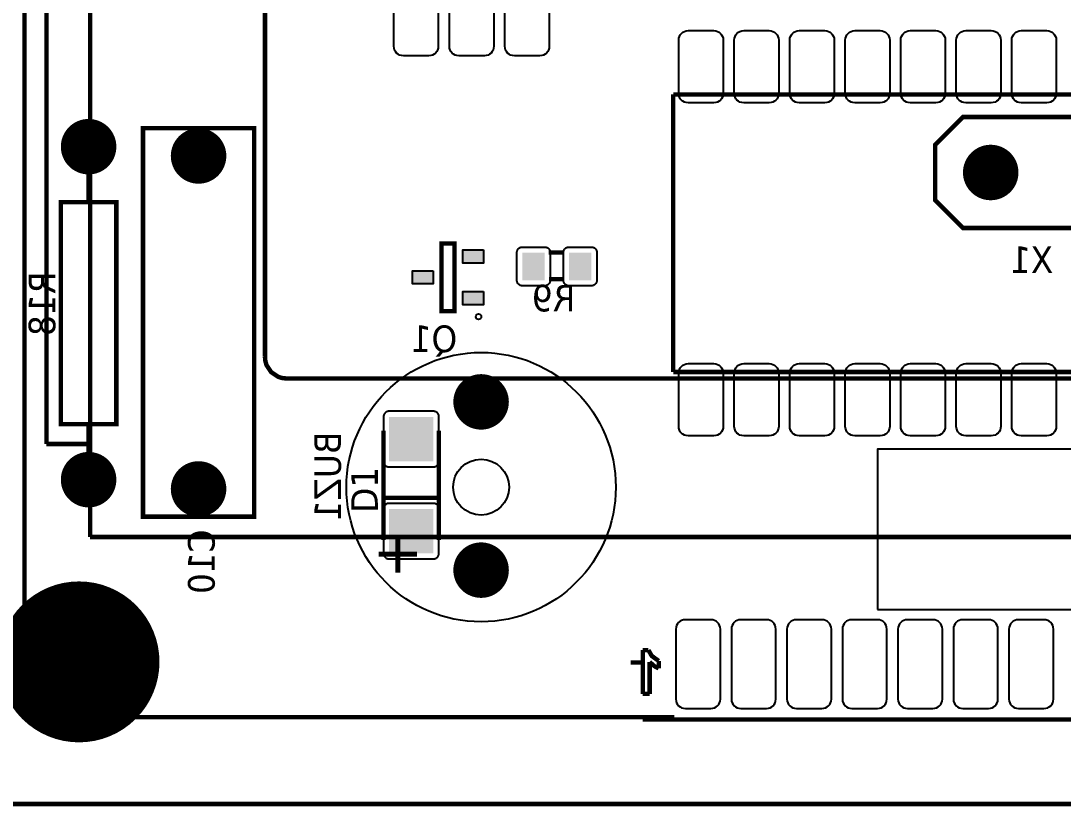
# Model space of a CAD drawing. Header units: millimetres. Extents: x 123.5 to 144.3, y 105.4 to 121.6.
# Drawn here: x 129.321 to 132.627, y 109.284 to 111.775 of the extents above; entities that cross this region are included whole.
import ezdxf

# ---------------------------------------------------------------- set-up
doc = ezdxf.new("R2010")
doc.units = ezdxf.units.MM
doc.layers.add('DESC', color=250, linetype='Continuous')
doc.styles.get("Standard").update_dxf_attribs({"font": 'tahoma.ttf'})

# ---------------------------------------------------------------- blocks, each defined once
blk = doc.blocks.new('RPAD')
blk.add_trace([(-0.5, -0.5), (-0.5, 0.5), (0.5, -0.5), (0.5, 0.5)])
blk = doc.blocks.new('EPAD')
at = {"const_width": 0.5}
blk.add_lwpolyline([(-0.25, 0, 1), (0.25, 0, 1)], format="xyb", close=True, dxfattribs=at)
blk = doc.blocks.new('HornoCardV2')
for points, const_width in [([(152.3848, 109.7537), (146.6182, 109.7537), (146.6182, 112.7712), (152.3848, 112.7712), (152.3848, 109.7537)], 0.008), ([(152.3848, 109.7537), (146.6182, 109.7537), (146.6182, 112.7712), (152.3848, 112.7712), (152.3848, 109.7537)], 0.008), ([(152.3848, 109.7537), (146.6182, 109.7537), (146.6182, 112.7712), (152.3848, 112.7712), (152.3848, 109.7537)], 0.008), ([(147.9324, 109.91), (147.9324, 112.6659)], 0.008), ([(147.9324, 109.91), (147.9324, 112.6659)], 0.008), ([(147.9324, 109.91), (147.9324, 112.6659)], 0.008), ([(148.0505, 112.3411), (148.0505, 110.2348)], 0.008), ([(148.0505, 112.3411), (148.0505, 110.2348)], 0.008), ([(148.0505, 112.3411), (148.0505, 110.2348)], 0.008), ([(147.9718, 110.4022), (147.9718, 112.1738)], 0.008), ([(147.9718, 110.4022), (147.9718, 112.1738)], 0.008), ([(147.9718, 110.4022), (147.9718, 112.1738)], 0.008), ([(148.3655, 110.5596), (148.3655, 112.0163)], 0.008), ([(148.3655, 110.5596), (148.3655, 112.0163)], 0.008), ([(148.3655, 110.5596), (148.3655, 112.0163)], 0.008), ([(151.1608, 112.0163), (151.1608, 110.5596), (151.16, 110.5516), (151.1577, 110.5441), (151.1494, 110.5317), (151.1369, 110.5233), (151.1294, 110.5211), (151.1214, 110.5203), (148.4049, 110.5203)], 0.008), ([(151.1608, 112.0163), (151.1608, 110.5596), (151.16, 110.5516), (151.1577, 110.5441), (151.1494, 110.5317), (151.1369, 110.5233), (151.1294, 110.5211), (151.1214, 110.5203), (148.4049, 110.5203)], 0.008), ([(151.1608, 112.0163), (151.1608, 110.5596), (151.16, 110.5516), (151.1577, 110.5441), (151.1494, 110.5317), (151.1369, 110.5233), (151.1294, 110.5211), (151.1214, 110.5203), (148.4049, 110.5203)], 0.008), ([(149.101, 110.5321), (149.101, 111.0321)], 0.008), ([(151.101, 111.0321), (149.101, 111.0321)], 0.008), ([(149.101, 110.5321), (149.101, 111.0321)], 0.008), ([(151.101, 111.0321), (149.101, 111.0321)], 0.008), ([(149.101, 110.5321), (149.101, 111.0321)], 0.008), ([(151.101, 111.0321), (149.101, 111.0321)], 0.008), ([(149.623, 110.9915), (149.923, 110.9915), (149.973, 110.9415), (149.973, 110.8415), (149.923, 110.7915), (149.623, 110.7915), (149.573, 110.8415), (149.573, 110.9415), (149.623, 110.9915)], 0.008), ([(149.623, 110.9915), (149.923, 110.9915), (149.973, 110.9415), (149.973, 110.8415), (149.923, 110.7915), (149.623, 110.7915), (149.573, 110.8415), (149.573, 110.9415), (149.623, 110.9915)], 0.008), ([(149.623, 110.9915), (149.923, 110.9915), (149.973, 110.9415), (149.973, 110.8415), (149.923, 110.7915), (149.623, 110.7915), (149.573, 110.8415), (149.573, 110.9415), (149.623, 110.9915)], 0.008), ([(148.3459, 110.2713), (148.1459, 110.2713), (148.1459, 110.9713), (148.3459, 110.9713), (148.3459, 110.2713)], 0.008), ([(148.3459, 110.2713), (148.1459, 110.2713), (148.1459, 110.9713), (148.3459, 110.9713), (148.3459, 110.2713)], 0.008), ([(148.3459, 110.2713), (148.1459, 110.2713), (148.1459, 110.9713), (148.3459, 110.9713), (148.3459, 110.2713)], 0.008), ([(148.0478, 110.838), (148.0478, 110.888)], 0.008), ([(148.0478, 110.838), (148.0478, 110.888)], 0.008), ([(148.0478, 110.838), (148.0478, 110.888)], 0.008), ([(148.0978, 110.438), (147.9978, 110.438), (147.9978, 110.838), (148.0978, 110.838), (148.0978, 110.438)], 0.008), ([(148.0978, 110.438), (147.9978, 110.438), (147.9978, 110.838), (148.0978, 110.838), (148.0978, 110.438)], 0.008), ([(148.0978, 110.438), (147.9978, 110.438), (147.9978, 110.838), (148.0978, 110.838), (148.0978, 110.438)], 0.008), ([(148.707, 110.7636), (148.6834, 110.7636), (148.6834, 110.6415), (148.707, 110.6415), (148.707, 110.7636)], 0.00787), ([(148.707, 110.7636), (148.6834, 110.7636), (148.6834, 110.6415), (148.707, 110.6415), (148.707, 110.7636)], 0.00787), ([(148.707, 110.7636), (148.6834, 110.7636), (148.6834, 110.6415), (148.707, 110.6415), (148.707, 110.7636)], 0.00787), ([(148.9044, 110.7472), (148.8764, 110.7472)], 0.008), ([(148.9044, 110.7472), (148.8764, 110.7472)], 0.008), ([(148.9044, 110.7472), (148.8764, 110.7472)], 0.008), ([(148.9044, 110.6992), (148.8774, 110.6992)], 0.008), ([(148.9044, 110.6992), (148.8774, 110.6992)], 0.008), ([(148.9044, 110.6992), (148.8774, 110.6992)], 0.008), ([(148.3655, 110.5596), (148.3663, 110.5516), (148.3685, 110.5441), (148.3769, 110.5317), (148.3894, 110.5233), (148.3968, 110.5211), (148.4049, 110.5203)], 0.008), ([(148.3655, 110.5596), (148.3663, 110.5516), (148.3685, 110.5441), (148.3769, 110.5317), (148.3894, 110.5233), (148.3968, 110.5211), (148.4049, 110.5203)], 0.008), ([(148.3655, 110.5596), (148.3663, 110.5516), (148.3685, 110.5441), (148.3769, 110.5317), (148.3894, 110.5233), (148.3968, 110.5211), (148.4049, 110.5203)], 0.008), ([(151.101, 110.5321), (149.101, 110.5321)], 0.008), ([(151.101, 110.5321), (149.101, 110.5321)], 0.008), ([(151.101, 110.5321), (149.101, 110.5321)], 0.008), ([(148.0478, 110.388), (148.0478, 110.438)], 0.008), ([(148.0478, 110.388), (148.0478, 110.438)], 0.008), ([(148.0478, 110.388), (148.0478, 110.438)], 0.008), ([(148.5789, 110.4262), (148.5789, 110.2292)], 0.008), ([(148.5789, 110.4262), (148.5789, 110.2292)], 0.008), ([(148.5789, 110.4262), (148.5789, 110.2292)], 0.008), ([(148.6789, 110.2292), (148.6789, 110.4262)], 0.008), ([(148.6789, 110.2292), (148.6789, 110.4262)], 0.008), ([(148.6789, 110.2292), (148.6789, 110.4262)], 0.008), ([(148.0505, 110.4022), (147.9718, 110.4022)], 0.008), ([(148.0505, 110.4022), (147.9718, 110.4022)], 0.008), ([(148.0505, 110.4022), (147.9718, 110.4022)], 0.008), ([(148.5789, 110.3052), (148.6789, 110.3052)], 0.008), ([(148.5789, 110.3052), (148.6789, 110.3052)], 0.008), ([(148.5789, 110.3052), (148.6789, 110.3052)], 0.008), ([(151.4757, 110.2348), (148.0505, 110.2348)], 0.008), ([(151.4757, 110.2348), (148.0505, 110.2348)], 0.008), ([(151.4757, 110.2348), (148.0505, 110.2348)], 0.008), ([(149.0462, 110.0309), (149.0462, 109.9521)], 0.008), ([(149.0563, 110.0309), (149.0462, 110.0309)], 0.008), ([(149.0462, 110.0309), (149.0462, 109.9521)], 0.008), ([(149.0563, 110.0309), (149.0462, 110.0309)], 0.008), ([(149.0462, 110.0309), (149.0462, 109.9521)], 0.008), ([(149.0563, 110.0309), (149.0462, 110.0309)], 0.008), ([(149.0749, 110.0114), (149.0624, 110.0204), (149.0563, 110.0309)], 0.008), ([(149.0749, 110.0114), (149.0624, 110.0204), (149.0563, 110.0309)], 0.008), ([(149.0749, 110.0114), (149.0624, 110.0204), (149.0563, 110.0309)], 0.008), ([(149.0442, 110.0085), (149.0245, 110.0085)], 0.008), ([(149.0442, 110.0085), (149.0245, 110.0085)], 0.008), ([(149.0442, 110.0085), (149.0245, 110.0085)], 0.008), ([(149.0585, 110.0094), (149.067, 110.0021), (149.0749, 109.9981)], 0.008), ([(149.0585, 109.9521), (149.0585, 110.0094)], 0.008), ([(149.0585, 110.0094), (149.067, 110.0021), (149.0749, 109.9981)], 0.008), ([(149.0585, 109.9521), (149.0585, 110.0094)], 0.008), ([(149.0585, 110.0094), (149.067, 110.0021), (149.0749, 109.9981)], 0.008), ([(149.0585, 109.9521), (149.0585, 110.0094)], 0.008), ([(149.0749, 109.9981), (149.0749, 110.0114)], 0.008), ([(149.0749, 109.9981), (149.0749, 110.0114)], 0.008), ([(149.0749, 109.9981), (149.0749, 110.0114)], 0.008), ([(149.0462, 109.9521), (149.0585, 109.9521)], 0.008), ([(149.0462, 109.9521), (149.0585, 109.9521)], 0.008), ([(149.0462, 109.9521), (149.0585, 109.9521)], 0.008), ([(149.1033, 109.91), (147.9324, 109.91)], 0.008), ([(149.1033, 109.91), (147.9324, 109.91)], 0.008), ([(149.1033, 109.91), (147.9324, 109.91)], 0.008), ([(149.0459, 109.9057), (151.1459, 109.9057)], 0.008), ([(149.0459, 109.9057), (151.1459, 109.9057)], 0.008), ([(149.0459, 109.9057), (151.1459, 109.9057)], 0.008)]:
    blk.add_lwpolyline(points, dxfattribs=dict(const_width=const_width))
for points in [[(148.6778, 111.2149), (148.6778, 111.1189), (148.6774, 111.1154), (148.6764, 111.1122), (148.6749, 111.1093), (148.6728, 111.1068), (148.6703, 111.1047), (148.6675, 111.1032), (148.6642, 111.1022), (148.6608, 111.1019), (148.6148, 111.1019), (148.6113, 111.1022), (148.6081, 111.1032), (148.6052, 111.1047), (148.6027, 111.1068), (148.6006, 111.1093), (148.5991, 111.1122), (148.5981, 111.1154), (148.5978, 111.1189), (148.5978, 111.2149)], [(148.7778, 111.2149), (148.7778, 111.1189), (148.7774, 111.1154), (148.7764, 111.1122), (148.7749, 111.1093), (148.7728, 111.1068), (148.7703, 111.1047), (148.7675, 111.1032), (148.7642, 111.1022), (148.7608, 111.1019), (148.7148, 111.1019), (148.7113, 111.1022), (148.7081, 111.1032), (148.7052, 111.1047), (148.7027, 111.1068), (148.7006, 111.1093), (148.6991, 111.1122), (148.6981, 111.1154), (148.6978, 111.1189), (148.6978, 111.2149)], [(148.8778, 111.2149), (148.8778, 111.1189), (148.8774, 111.1154), (148.8764, 111.1122), (148.8749, 111.1093), (148.8728, 111.1068), (148.8703, 111.1047), (148.8675, 111.1032), (148.8642, 111.1022), (148.8608, 111.1019), (148.8148, 111.1019), (148.8113, 111.1022), (148.8081, 111.1032), (148.8052, 111.1047), (148.8027, 111.1068), (148.8006, 111.1093), (148.7991, 111.1122), (148.7981, 111.1154), (148.7978, 111.1189), (148.7978, 111.2149)], [(149.469, 110.1042), (150.7473, 110.1042), (150.7473, 110.3928), (149.469, 110.3928), (149.469, 110.1042)]]:
    blk.add_lwpolyline(points)
for points in [[(149.174, 111.0171), (149.128, 111.0171), (149.1245, 111.0174), (149.1213, 111.0184), (149.1184, 111.0199), (149.1159, 111.022), (149.1138, 111.0245), (149.1123, 111.0274), (149.1113, 111.0306), (149.111, 111.0341), (149.111, 111.1301), (149.1113, 111.1336), (149.1123, 111.1368), (149.1138, 111.1397), (149.1159, 111.1422), (149.1184, 111.1442), (149.1213, 111.1458), (149.1245, 111.1468), (149.128, 111.1471), (149.174, 111.1471), (149.1775, 111.1468), (149.1807, 111.1458), (149.1836, 111.1442), (149.1861, 111.1422), (149.1881, 111.1397), (149.1897, 111.1368), (149.1907, 111.1336), (149.191, 111.1301), (149.191, 111.0341), (149.1907, 111.0306), (149.1897, 111.0274), (149.1881, 111.0245), (149.1861, 111.022), (149.1836, 111.0199), (149.1807, 111.0184), (149.1775, 111.0174), (149.174, 111.0171)], [(149.274, 111.0171), (149.228, 111.0171), (149.2245, 111.0174), (149.2213, 111.0184), (149.2184, 111.0199), (149.2159, 111.022), (149.2138, 111.0245), (149.2123, 111.0274), (149.2113, 111.0306), (149.211, 111.0341), (149.211, 111.1301), (149.2113, 111.1336), (149.2123, 111.1368), (149.2138, 111.1397), (149.2159, 111.1422), (149.2184, 111.1442), (149.2213, 111.1458), (149.2245, 111.1468), (149.228, 111.1471), (149.274, 111.1471), (149.2775, 111.1468), (149.2807, 111.1458), (149.2836, 111.1442), (149.2861, 111.1422), (149.2881, 111.1397), (149.2897, 111.1368), (149.2907, 111.1336), (149.291, 111.1301), (149.291, 111.0341), (149.2907, 111.0306), (149.2897, 111.0274), (149.2881, 111.0245), (149.2861, 111.022), (149.2836, 111.0199), (149.2807, 111.0184), (149.2775, 111.0174), (149.274, 111.0171)], [(149.374, 111.0171), (149.328, 111.0171), (149.3245, 111.0174), (149.3213, 111.0184), (149.3184, 111.0199), (149.3159, 111.022), (149.3138, 111.0245), (149.3123, 111.0274), (149.3113, 111.0306), (149.311, 111.0341), (149.311, 111.1301), (149.3113, 111.1336), (149.3123, 111.1368), (149.3138, 111.1397), (149.3159, 111.1422), (149.3184, 111.1442), (149.3213, 111.1458), (149.3245, 111.1468), (149.328, 111.1471), (149.374, 111.1471), (149.3775, 111.1468), (149.3807, 111.1458), (149.3836, 111.1442), (149.3861, 111.1422), (149.3881, 111.1397), (149.3897, 111.1368), (149.3907, 111.1336), (149.391, 111.1301), (149.391, 111.0341), (149.3907, 111.0306), (149.3897, 111.0274), (149.3881, 111.0245), (149.3861, 111.022), (149.3836, 111.0199), (149.3807, 111.0184), (149.3775, 111.0174), (149.374, 111.0171)], [(149.474, 111.0171), (149.428, 111.0171), (149.4245, 111.0174), (149.4213, 111.0184), (149.4184, 111.0199), (149.4159, 111.022), (149.4138, 111.0245), (149.4123, 111.0274), (149.4113, 111.0306), (149.411, 111.0341), (149.411, 111.1301), (149.4113, 111.1336), (149.4123, 111.1368), (149.4138, 111.1397), (149.4159, 111.1422), (149.4184, 111.1442), (149.4213, 111.1458), (149.4245, 111.1468), (149.428, 111.1471), (149.474, 111.1471), (149.4775, 111.1468), (149.4807, 111.1458), (149.4836, 111.1442), (149.4861, 111.1422), (149.4881, 111.1397), (149.4897, 111.1368), (149.4907, 111.1336), (149.491, 111.1301), (149.491, 111.0341), (149.4907, 111.0306), (149.4897, 111.0274), (149.4881, 111.0245), (149.4861, 111.022), (149.4836, 111.0199), (149.4807, 111.0184), (149.4775, 111.0174), (149.474, 111.0171)], [(149.574, 111.0171), (149.528, 111.0171), (149.5245, 111.0174), (149.5213, 111.0184), (149.5184, 111.0199), (149.5159, 111.022), (149.5138, 111.0245), (149.5123, 111.0274), (149.5113, 111.0306), (149.511, 111.0341), (149.511, 111.1301), (149.5113, 111.1336), (149.5123, 111.1368), (149.5138, 111.1397), (149.5159, 111.1422), (149.5184, 111.1442), (149.5213, 111.1458), (149.5245, 111.1468), (149.528, 111.1471), (149.574, 111.1471), (149.5775, 111.1468), (149.5807, 111.1458), (149.5836, 111.1442), (149.5861, 111.1422), (149.5881, 111.1397), (149.5897, 111.1368), (149.5907, 111.1336), (149.591, 111.1301), (149.591, 111.0341), (149.5907, 111.0306), (149.5897, 111.0274), (149.5881, 111.0245), (149.5861, 111.022), (149.5836, 111.0199), (149.5807, 111.0184), (149.5775, 111.0174), (149.574, 111.0171)], [(149.674, 111.0171), (149.628, 111.0171), (149.6245, 111.0174), (149.6213, 111.0184), (149.6184, 111.0199), (149.6159, 111.022), (149.6138, 111.0245), (149.6123, 111.0274), (149.6113, 111.0306), (149.611, 111.0341), (149.611, 111.1301), (149.6113, 111.1336), (149.6123, 111.1368), (149.6138, 111.1397), (149.6159, 111.1422), (149.6184, 111.1442), (149.6213, 111.1458), (149.6245, 111.1468), (149.628, 111.1471), (149.674, 111.1471), (149.6775, 111.1468), (149.6807, 111.1458), (149.6836, 111.1442), (149.6861, 111.1422), (149.6881, 111.1397), (149.6897, 111.1368), (149.6907, 111.1336), (149.691, 111.1301), (149.691, 111.0341), (149.6907, 111.0306), (149.6897, 111.0274), (149.6881, 111.0245), (149.6861, 111.022), (149.6836, 111.0199), (149.6807, 111.0184), (149.6775, 111.0174), (149.674, 111.0171)], [(149.774, 111.0171), (149.728, 111.0171), (149.7245, 111.0174), (149.7213, 111.0184), (149.7184, 111.0199), (149.7159, 111.022), (149.7138, 111.0245), (149.7123, 111.0274), (149.7113, 111.0306), (149.711, 111.0341), (149.711, 111.1301), (149.7113, 111.1336), (149.7123, 111.1368), (149.7138, 111.1397), (149.7159, 111.1422), (149.7184, 111.1442), (149.7213, 111.1458), (149.7245, 111.1468), (149.728, 111.1471), (149.774, 111.1471), (149.7775, 111.1468), (149.7807, 111.1458), (149.7836, 111.1442), (149.7861, 111.1422), (149.7881, 111.1397), (149.7897, 111.1368), (149.7907, 111.1336), (149.791, 111.1301), (149.791, 111.0341), (149.7907, 111.0306), (149.7897, 111.0274), (149.7881, 111.0245), (149.7861, 111.022), (149.7836, 111.0199), (149.7807, 111.0184), (149.7775, 111.0174), (149.774, 111.0171)], [(148.759, 110.752), (148.759, 110.728), (148.722, 110.728), (148.722, 110.752), (148.759, 110.752)], [(148.8694, 110.6872), (148.8294, 110.6872), (148.8284, 110.6873), (148.8274, 110.6874), (148.8264, 110.6877), (148.8255, 110.688), (148.8246, 110.6884), (148.8238, 110.6889), (148.823, 110.6895), (148.8223, 110.6901), (148.8217, 110.6908), (148.8211, 110.6916), (148.8206, 110.6924), (148.8202, 110.6933), (148.8199, 110.6942), (148.8196, 110.6952), (148.8195, 110.6962), (148.8194, 110.6972), (148.8194, 110.7472), (148.8195, 110.7483), (148.8196, 110.7493), (148.8199, 110.7503), (148.8202, 110.7512), (148.8206, 110.7521), (148.8211, 110.7529), (148.8217, 110.7537), (148.8223, 110.7544), (148.823, 110.755), (148.8238, 110.7556), (148.8246, 110.7561), (148.8255, 110.7565), (148.8264, 110.7568), (148.8274, 110.757), (148.8284, 110.7572), (148.8294, 110.7572), (148.8694, 110.7572), (148.8705, 110.7572), (148.8715, 110.757), (148.8724, 110.7568), (148.8733, 110.7565), (148.8742, 110.7561), (148.875, 110.7556), (148.8758, 110.755), (148.8765, 110.7544), (148.8772, 110.7537), (148.8777, 110.7529), (148.8782, 110.7521), (148.8786, 110.7512), (148.879, 110.7503), (148.8792, 110.7493), (148.8794, 110.7483), (148.8794, 110.7472), (148.8794, 110.6972), (148.8794, 110.6962), (148.8792, 110.6952), (148.879, 110.6942), (148.8786, 110.6933), (148.8782, 110.6924), (148.8777, 110.6916), (148.8772, 110.6908), (148.8765, 110.6901), (148.8758, 110.6895), (148.875, 110.6889), (148.8742, 110.6884), (148.8733, 110.688), (148.8724, 110.6877), (148.8715, 110.6874), (148.8705, 110.6873), (148.8694, 110.6872)], [(148.9534, 110.6872), (148.9134, 110.6872), (148.9124, 110.6873), (148.9114, 110.6874), (148.9104, 110.6877), (148.9095, 110.688), (148.9086, 110.6884), (148.9078, 110.6889), (148.907, 110.6895), (148.9063, 110.6901), (148.9057, 110.6908), (148.9051, 110.6916), (148.9046, 110.6924), (148.9042, 110.6933), (148.9039, 110.6942), (148.9036, 110.6952), (148.9035, 110.6962), (148.9034, 110.6972), (148.9034, 110.7472), (148.9035, 110.7483), (148.9036, 110.7493), (148.9039, 110.7503), (148.9042, 110.7512), (148.9046, 110.7521), (148.9051, 110.7529), (148.9057, 110.7537), (148.9063, 110.7544), (148.907, 110.755), (148.9078, 110.7556), (148.9086, 110.7561), (148.9095, 110.7565), (148.9104, 110.7568), (148.9114, 110.757), (148.9124, 110.7572), (148.9134, 110.7572), (148.9534, 110.7572), (148.9545, 110.7572), (148.9555, 110.757), (148.9564, 110.7568), (148.9573, 110.7565), (148.9582, 110.7561), (148.959, 110.7556), (148.9598, 110.755), (148.9605, 110.7544), (148.9612, 110.7537), (148.9617, 110.7529), (148.9622, 110.7521), (148.9626, 110.7512), (148.963, 110.7503), (148.9632, 110.7493), (148.9634, 110.7483), (148.9634, 110.7472), (148.9634, 110.6972), (148.9634, 110.6962), (148.9632, 110.6952), (148.963, 110.6942), (148.9626, 110.6933), (148.9622, 110.6924), (148.9617, 110.6916), (148.9612, 110.6908), (148.9605, 110.6901), (148.9598, 110.6895), (148.959, 110.6889), (148.9582, 110.6884), (148.9573, 110.688), (148.9564, 110.6877), (148.9555, 110.6874), (148.9545, 110.6873), (148.9534, 110.6872)], [(148.6684, 110.7146), (148.6684, 110.6906), (148.6314, 110.6906), (148.6314, 110.7146), (148.6684, 110.7146)], [(148.759, 110.6772), (148.759, 110.6532), (148.722, 110.6532), (148.722, 110.6772), (148.759, 110.6772)], [(149.128, 110.5471), (149.174, 110.5471), (149.1775, 110.5468), (149.1807, 110.5458), (149.1836, 110.5442), (149.1861, 110.5422), (149.1881, 110.5397), (149.1897, 110.5368), (149.1907, 110.5336), (149.191, 110.5301), (149.191, 110.4341), (149.1907, 110.4306), (149.1897, 110.4274), (149.1881, 110.4245), (149.1861, 110.422), (149.1836, 110.4199), (149.1807, 110.4184), (149.1775, 110.4174), (149.174, 110.4171), (149.128, 110.4171), (149.1245, 110.4174), (149.1213, 110.4184), (149.1184, 110.4199), (149.1159, 110.422), (149.1138, 110.4245), (149.1123, 110.4274), (149.1113, 110.4306), (149.111, 110.4341), (149.111, 110.5301), (149.1113, 110.5336), (149.1123, 110.5368), (149.1138, 110.5397), (149.1159, 110.5422), (149.1184, 110.5442), (149.1213, 110.5458), (149.1245, 110.5468), (149.128, 110.5471)], [(149.228, 110.5471), (149.274, 110.5471), (149.2775, 110.5468), (149.2807, 110.5458), (149.2836, 110.5442), (149.2861, 110.5422), (149.2881, 110.5397), (149.2897, 110.5368), (149.2907, 110.5336), (149.291, 110.5301), (149.291, 110.4341), (149.2907, 110.4306), (149.2897, 110.4274), (149.2881, 110.4245), (149.2861, 110.422), (149.2836, 110.4199), (149.2807, 110.4184), (149.2775, 110.4174), (149.274, 110.4171), (149.228, 110.4171), (149.2245, 110.4174), (149.2213, 110.4184), (149.2184, 110.4199), (149.2159, 110.422), (149.2138, 110.4245), (149.2123, 110.4274), (149.2113, 110.4306), (149.211, 110.4341), (149.211, 110.5301), (149.2113, 110.5336), (149.2123, 110.5368), (149.2138, 110.5397), (149.2159, 110.5422), (149.2184, 110.5442), (149.2213, 110.5458), (149.2245, 110.5468), (149.228, 110.5471)], [(149.328, 110.5471), (149.374, 110.5471), (149.3775, 110.5468), (149.3807, 110.5458), (149.3836, 110.5442), (149.3861, 110.5422), (149.3881, 110.5397), (149.3897, 110.5368), (149.3907, 110.5336), (149.391, 110.5301), (149.391, 110.4341), (149.3907, 110.4306), (149.3897, 110.4274), (149.3881, 110.4245), (149.3861, 110.422), (149.3836, 110.4199), (149.3807, 110.4184), (149.3775, 110.4174), (149.374, 110.4171), (149.328, 110.4171), (149.3245, 110.4174), (149.3213, 110.4184), (149.3184, 110.4199), (149.3159, 110.422), (149.3138, 110.4245), (149.3123, 110.4274), (149.3113, 110.4306), (149.311, 110.4341), (149.311, 110.5301), (149.3113, 110.5336), (149.3123, 110.5368), (149.3138, 110.5397), (149.3159, 110.5422), (149.3184, 110.5442), (149.3213, 110.5458), (149.3245, 110.5468), (149.328, 110.5471)], [(149.428, 110.5471), (149.474, 110.5471), (149.4775, 110.5468), (149.4807, 110.5458), (149.4836, 110.5442), (149.4861, 110.5422), (149.4881, 110.5397), (149.4897, 110.5368), (149.4907, 110.5336), (149.491, 110.5301), (149.491, 110.4341), (149.4907, 110.4306), (149.4897, 110.4274), (149.4881, 110.4245), (149.4861, 110.422), (149.4836, 110.4199), (149.4807, 110.4184), (149.4775, 110.4174), (149.474, 110.4171), (149.428, 110.4171), (149.4245, 110.4174), (149.4213, 110.4184), (149.4184, 110.4199), (149.4159, 110.422), (149.4138, 110.4245), (149.4123, 110.4274), (149.4113, 110.4306), (149.411, 110.4341), (149.411, 110.5301), (149.4113, 110.5336), (149.4123, 110.5368), (149.4138, 110.5397), (149.4159, 110.5422), (149.4184, 110.5442), (149.4213, 110.5458), (149.4245, 110.5468), (149.428, 110.5471)], [(149.528, 110.5471), (149.574, 110.5471), (149.5775, 110.5468), (149.5807, 110.5458), (149.5836, 110.5442), (149.5861, 110.5422), (149.5881, 110.5397), (149.5897, 110.5368), (149.5907, 110.5336), (149.591, 110.5301), (149.591, 110.4341), (149.5907, 110.4306), (149.5897, 110.4274), (149.5881, 110.4245), (149.5861, 110.422), (149.5836, 110.4199), (149.5807, 110.4184), (149.5775, 110.4174), (149.574, 110.4171), (149.528, 110.4171), (149.5245, 110.4174), (149.5213, 110.4184), (149.5184, 110.4199), (149.5159, 110.422), (149.5138, 110.4245), (149.5123, 110.4274), (149.5113, 110.4306), (149.511, 110.4341), (149.511, 110.5301), (149.5113, 110.5336), (149.5123, 110.5368), (149.5138, 110.5397), (149.5159, 110.5422), (149.5184, 110.5442), (149.5213, 110.5458), (149.5245, 110.5468), (149.528, 110.5471)], [(149.628, 110.5471), (149.674, 110.5471), (149.6775, 110.5468), (149.6807, 110.5458), (149.6836, 110.5442), (149.6861, 110.5422), (149.6881, 110.5397), (149.6897, 110.5368), (149.6907, 110.5336), (149.691, 110.5301), (149.691, 110.4341), (149.6907, 110.4306), (149.6897, 110.4274), (149.6881, 110.4245), (149.6861, 110.422), (149.6836, 110.4199), (149.6807, 110.4184), (149.6775, 110.4174), (149.674, 110.4171), (149.628, 110.4171), (149.6245, 110.4174), (149.6213, 110.4184), (149.6184, 110.4199), (149.6159, 110.422), (149.6138, 110.4245), (149.6123, 110.4274), (149.6113, 110.4306), (149.611, 110.4341), (149.611, 110.5301), (149.6113, 110.5336), (149.6123, 110.5368), (149.6138, 110.5397), (149.6159, 110.5422), (149.6184, 110.5442), (149.6213, 110.5458), (149.6245, 110.5468), (149.628, 110.5471)], [(149.728, 110.5471), (149.774, 110.5471), (149.7775, 110.5468), (149.7807, 110.5458), (149.7836, 110.5442), (149.7861, 110.5422), (149.7881, 110.5397), (149.7897, 110.5368), (149.7907, 110.5336), (149.791, 110.5301), (149.791, 110.4341), (149.7907, 110.4306), (149.7897, 110.4274), (149.7881, 110.4245), (149.7861, 110.422), (149.7836, 110.4199), (149.7807, 110.4184), (149.7775, 110.4174), (149.774, 110.4171), (149.728, 110.4171), (149.7245, 110.4174), (149.7213, 110.4184), (149.7184, 110.4199), (149.7159, 110.422), (149.7138, 110.4245), (149.7123, 110.4274), (149.7113, 110.4306), (149.711, 110.4341), (149.711, 110.5301), (149.7113, 110.5336), (149.7123, 110.5368), (149.7138, 110.5397), (149.7159, 110.5422), (149.7184, 110.5442), (149.7213, 110.5458), (149.7245, 110.5468), (149.728, 110.5471)], [(148.5789, 110.4512), (148.5789, 110.3712), (148.579, 110.3702), (148.5791, 110.3692), (148.5794, 110.3682), (148.5797, 110.3673), (148.5801, 110.3664), (148.5806, 110.3656), (148.5812, 110.3648), (148.5818, 110.3641), (148.5825, 110.3635), (148.5833, 110.3629), (148.5841, 110.3624), (148.585, 110.362), (148.5859, 110.3617), (148.5869, 110.3614), (148.5879, 110.3613), (148.5889, 110.3612), (148.6689, 110.3612), (148.67, 110.3613), (148.671, 110.3614), (148.672, 110.3617), (148.6729, 110.362), (148.6738, 110.3624), (148.6746, 110.3629), (148.6753, 110.3635), (148.6761, 110.3641), (148.6767, 110.3648), (148.6773, 110.3656), (148.6778, 110.3664), (148.6782, 110.3673), (148.6785, 110.3682), (148.6787, 110.3692), (148.6789, 110.3702), (148.6789, 110.3712), (148.6789, 110.4512), (148.6789, 110.4523), (148.6787, 110.4533), (148.6785, 110.4542), (148.6782, 110.4552), (148.6778, 110.456), (148.6773, 110.4569), (148.6767, 110.4576), (148.6761, 110.4583), (148.6753, 110.459), (148.6746, 110.4595), (148.6738, 110.46), (148.6729, 110.4605), (148.672, 110.4608), (148.671, 110.461), (148.67, 110.4612), (148.6689, 110.4612), (148.5889, 110.4612), (148.5879, 110.4612), (148.5869, 110.461), (148.5859, 110.4608), (148.585, 110.4605), (148.5841, 110.46), (148.5833, 110.4595), (148.5825, 110.459), (148.5818, 110.4583), (148.5812, 110.4576), (148.5806, 110.4569), (148.5801, 110.456), (148.5797, 110.4552), (148.5794, 110.4542), (148.5791, 110.4533), (148.579, 110.4523), (148.5789, 110.4512)], [(148.5789, 110.2852), (148.5789, 110.2052), (148.579, 110.2042), (148.5791, 110.2032), (148.5794, 110.2022), (148.5797, 110.2013), (148.5801, 110.2004), (148.5806, 110.1996), (148.5812, 110.1988), (148.5818, 110.1981), (148.5825, 110.1975), (148.5833, 110.1969), (148.5841, 110.1964), (148.585, 110.196), (148.5859, 110.1957), (148.5869, 110.1954), (148.5879, 110.1953), (148.5889, 110.1952), (148.6689, 110.1952), (148.67, 110.1953), (148.671, 110.1954), (148.672, 110.1957), (148.6729, 110.196), (148.6738, 110.1964), (148.6746, 110.1969), (148.6753, 110.1975), (148.6761, 110.1981), (148.6767, 110.1988), (148.6773, 110.1996), (148.6778, 110.2004), (148.6782, 110.2013), (148.6785, 110.2022), (148.6787, 110.2032), (148.6789, 110.2042), (148.6789, 110.2052), (148.6789, 110.2852), (148.6789, 110.2863), (148.6787, 110.2873), (148.6785, 110.2882), (148.6782, 110.2892), (148.6778, 110.29), (148.6773, 110.2909), (148.6767, 110.2916), (148.6761, 110.2923), (148.6753, 110.293), (148.6746, 110.2935), (148.6738, 110.294), (148.6729, 110.2945), (148.672, 110.2948), (148.671, 110.295), (148.67, 110.2952), (148.6689, 110.2952), (148.5889, 110.2952), (148.5879, 110.2952), (148.5869, 110.295), (148.5859, 110.2948), (148.585, 110.2945), (148.5841, 110.294), (148.5833, 110.2935), (148.5825, 110.293), (148.5818, 110.2923), (148.5812, 110.2916), (148.5806, 110.2909), (148.5801, 110.29), (148.5797, 110.2892), (148.5794, 110.2882), (148.5791, 110.2873), (148.579, 110.2863), (148.5789, 110.2852)], [(149.1229, 109.9257), (149.1689, 109.9257), (149.1724, 109.9261), (149.1756, 109.927), (149.1785, 109.9286), (149.181, 109.9306), (149.183, 109.9331), (149.1846, 109.936), (149.1855, 109.9392), (149.1859, 109.9427), (149.1859, 110.0687), (149.1855, 110.0722), (149.1846, 110.0754), (149.183, 110.0783), (149.181, 110.0808), (149.1785, 110.0829), (149.1756, 110.0844), (149.1724, 110.0854), (149.1689, 110.0857), (149.1229, 110.0857), (149.1194, 110.0854), (149.1162, 110.0844), (149.1133, 110.0829), (149.1108, 110.0808), (149.1087, 110.0783), (149.1072, 110.0754), (149.1062, 110.0722), (149.1059, 110.0687), (149.1059, 109.9427), (149.1062, 109.9392), (149.1072, 109.936), (149.1087, 109.9331), (149.1108, 109.9306), (149.1133, 109.9286), (149.1162, 109.927), (149.1194, 109.9261), (149.1229, 109.9257)], [(149.2229, 109.9257), (149.2689, 109.9257), (149.2724, 109.9261), (149.2756, 109.927), (149.2785, 109.9286), (149.281, 109.9306), (149.283, 109.9331), (149.2846, 109.936), (149.2855, 109.9392), (149.2859, 109.9427), (149.2859, 110.0687), (149.2855, 110.0722), (149.2846, 110.0754), (149.283, 110.0783), (149.281, 110.0808), (149.2785, 110.0829), (149.2756, 110.0844), (149.2724, 110.0854), (149.2689, 110.0857), (149.2229, 110.0857), (149.2194, 110.0854), (149.2162, 110.0844), (149.2133, 110.0829), (149.2108, 110.0808), (149.2087, 110.0783), (149.2072, 110.0754), (149.2062, 110.0722), (149.2059, 110.0687), (149.2059, 109.9427), (149.2062, 109.9392), (149.2072, 109.936), (149.2087, 109.9331), (149.2108, 109.9306), (149.2133, 109.9286), (149.2162, 109.927), (149.2194, 109.9261), (149.2229, 109.9257)], [(149.3229, 109.9257), (149.3689, 109.9257), (149.3724, 109.9261), (149.3756, 109.927), (149.3785, 109.9286), (149.381, 109.9306), (149.383, 109.9331), (149.3846, 109.936), (149.3855, 109.9392), (149.3859, 109.9427), (149.3859, 110.0687), (149.3855, 110.0722), (149.3846, 110.0754), (149.383, 110.0783), (149.381, 110.0808), (149.3785, 110.0829), (149.3756, 110.0844), (149.3724, 110.0854), (149.3689, 110.0857), (149.3229, 110.0857), (149.3194, 110.0854), (149.3162, 110.0844), (149.3133, 110.0829), (149.3108, 110.0808), (149.3087, 110.0783), (149.3072, 110.0754), (149.3062, 110.0722), (149.3059, 110.0687), (149.3059, 109.9427), (149.3062, 109.9392), (149.3072, 109.936), (149.3087, 109.9331), (149.3108, 109.9306), (149.3133, 109.9286), (149.3162, 109.927), (149.3194, 109.9261), (149.3229, 109.9257)], [(149.4229, 109.9257), (149.4689, 109.9257), (149.4724, 109.9261), (149.4756, 109.927), (149.4785, 109.9286), (149.481, 109.9306), (149.483, 109.9331), (149.4846, 109.936), (149.4855, 109.9392), (149.4859, 109.9427), (149.4859, 110.0687), (149.4855, 110.0722), (149.4846, 110.0754), (149.483, 110.0783), (149.481, 110.0808), (149.4785, 110.0829), (149.4756, 110.0844), (149.4724, 110.0854), (149.4689, 110.0857), (149.4229, 110.0857), (149.4194, 110.0854), (149.4162, 110.0844), (149.4133, 110.0829), (149.4108, 110.0808), (149.4087, 110.0783), (149.4072, 110.0754), (149.4062, 110.0722), (149.4059, 110.0687), (149.4059, 109.9427), (149.4062, 109.9392), (149.4072, 109.936), (149.4087, 109.9331), (149.4108, 109.9306), (149.4133, 109.9286), (149.4162, 109.927), (149.4194, 109.9261), (149.4229, 109.9257)], [(149.5229, 109.9257), (149.5689, 109.9257), (149.5724, 109.9261), (149.5756, 109.927), (149.5785, 109.9286), (149.581, 109.9306), (149.583, 109.9331), (149.5846, 109.936), (149.5855, 109.9392), (149.5859, 109.9427), (149.5859, 110.0687), (149.5855, 110.0722), (149.5846, 110.0754), (149.583, 110.0783), (149.581, 110.0808), (149.5785, 110.0829), (149.5756, 110.0844), (149.5724, 110.0854), (149.5689, 110.0857), (149.5229, 110.0857), (149.5194, 110.0854), (149.5162, 110.0844), (149.5133, 110.0829), (149.5108, 110.0808), (149.5087, 110.0783), (149.5072, 110.0754), (149.5062, 110.0722), (149.5059, 110.0687), (149.5059, 109.9427), (149.5062, 109.9392), (149.5072, 109.936), (149.5087, 109.9331), (149.5108, 109.9306), (149.5133, 109.9286), (149.5162, 109.927), (149.5194, 109.9261), (149.5229, 109.9257)], [(149.6229, 109.9257), (149.6689, 109.9257), (149.6724, 109.9261), (149.6756, 109.927), (149.6785, 109.9286), (149.681, 109.9306), (149.683, 109.9331), (149.6846, 109.936), (149.6855, 109.9392), (149.6859, 109.9427), (149.6859, 110.0687), (149.6855, 110.0722), (149.6846, 110.0754), (149.683, 110.0783), (149.681, 110.0808), (149.6785, 110.0829), (149.6756, 110.0844), (149.6724, 110.0854), (149.6689, 110.0857), (149.6229, 110.0857), (149.6194, 110.0854), (149.6162, 110.0844), (149.6133, 110.0829), (149.6108, 110.0808), (149.6087, 110.0783), (149.6072, 110.0754), (149.6062, 110.0722), (149.6059, 110.0687), (149.6059, 109.9427), (149.6062, 109.9392), (149.6072, 109.936), (149.6087, 109.9331), (149.6108, 109.9306), (149.6133, 109.9286), (149.6162, 109.927), (149.6194, 109.9261), (149.6229, 109.9257)], [(149.7229, 109.9257), (149.7689, 109.9257), (149.7724, 109.9261), (149.7756, 109.927), (149.7785, 109.9286), (149.781, 109.9306), (149.783, 109.9331), (149.7846, 109.936), (149.7855, 109.9392), (149.7859, 109.9427), (149.7859, 110.0687), (149.7855, 110.0722), (149.7846, 110.0754), (149.783, 110.0783), (149.781, 110.0808), (149.7785, 110.0829), (149.7756, 110.0844), (149.7724, 110.0854), (149.7689, 110.0857), (149.7229, 110.0857), (149.7194, 110.0854), (149.7162, 110.0844), (149.7133, 110.0829), (149.7108, 110.0808), (149.7087, 110.0783), (149.7072, 110.0754), (149.7062, 110.0722), (149.7059, 110.0687), (149.7059, 109.9427), (149.7062, 109.9392), (149.7072, 109.936), (149.7087, 109.9331), (149.7108, 109.9306), (149.7133, 109.9286), (149.7162, 109.927), (149.7194, 109.9261), (149.7229, 109.9257)]]:
    blk.add_lwpolyline(points, close=True)
for centre, radius in [((148.7503, 110.6317), 0.00492), ((148.7503, 110.6317), 0.00492), ((148.7503, 110.6317), 0.00492), ((148.7549, 110.3246), 0.2426), ((148.7549, 110.3246), 0.2426), ((148.7549, 110.3246), 0.2426), ((148.7549, 110.3246), 0.0504), ((148.7549, 110.3246), 0.0504), ((148.7549, 110.3246), 0.0504), ((148.0308, 110.0085), 0.0591), ((148.0308, 110.0085), 0.0591), ((148.0308, 110.0085), 0.0591)]:
    blk.add_circle(centre, radius)
for p, xscale, yscale in [((148.0478, 110.938), -0.1, 0.1), ((148.2459, 110.9213), -0.1, 0.1), ((149.673, 110.8915), -0.1, 0.1), ((148.7549, 110.4782), -0.1, 0.1), ((148.0478, 110.338), -0.1, 0.1), ((148.2459, 110.3213), -0.1, 0.1), ((148.7549, 110.175), -0.1, 0.1), ((148.0305, 110.0097), -0.29, 0.29)]:
    blk.add_blockref('EPAD', p, dxfattribs=dict(xscale=xscale, yscale=yscale))
for p, xscale, yscale, rotation in [((148.7405, 110.74), -0.024, 0.037, 270), ((148.8494, 110.7222), -0.04, 0.05, 180), ((148.9334, 110.7222), -0.04, 0.05, 180), ((148.6499, 110.7026), -0.024, 0.037, 270), ((148.7405, 110.6652), -0.024, 0.037, 270), ((148.6289, 110.4112), -0.08, 0.08, 90), ((148.6289, 110.2452), -0.08, 0.08, 90)]:
    blk.add_blockref('RPAD', p, dxfattribs=dict(xscale=xscale, yscale=yscale, rotation=rotation))
at = {"text_generation_flag": 2, "width": 1.041667}
for s, p in [('X1', (149.7858, 110.7102)), ('X1', (149.7858, 110.7102)), ('X1', (149.7858, 110.7102)), ('R9', (148.9247, 110.6412)), ('R9', (148.9247, 110.6412)), ('R9', (148.9247, 110.6412)), ('Q1', (148.7119, 110.5679)), ('Q1', (148.7119, 110.5679)), ('Q1', (148.7119, 110.5679))]:
    blk.add_text(s, height=0.048, dxfattribs=at).set_placement(p)
at = {"text_generation_flag": 2}
for s, height, rotation, width, p in [('R18', 0.048, 90, 1.041667, (147.9878, 110.713)), ('R18', 0.048, 90, 1.041667, (147.9878, 110.713)), ('R18', 0.048, 90, 1.041667, (147.9878, 110.713)), ('BUZ1', 0.048, 90, 1.041667, (148.5024, 110.4246)), ('BUZ1', 0.048, 90, 1.041667, (148.5024, 110.4246)), ('BUZ1', 0.048, 90, 1.041667, (148.5024, 110.4246)), ('C10', 0.048, 90, 1.041667, (148.2749, 110.2483)), ('C10', 0.048, 90, 1.041667, (148.2749, 110.2483)), ('C10', 0.048, 90, 1.041667, (148.2749, 110.2483)), ('+', 0.08, 270, 1.125, (148.5704, 110.1593)), ('+', 0.08, 270, 1.125, (148.5704, 110.1593)), ('+', 0.08, 270, 1.125, (148.5704, 110.1593))]:
    blk.add_text(s, height=height, rotation=rotation, dxfattribs=dict(at, width=width)).set_placement(p)
at = {"width": 1.041667}
blk.add_text('D1', height=0.048, rotation=90, dxfattribs=at).set_placement((148.5689, 110.2782))
blk.add_text('D1', height=0.048, rotation=90, dxfattribs=at).set_placement((148.5689, 110.2782))
blk.add_text('D1', height=0.048, rotation=90, dxfattribs=at).set_placement((148.5689, 110.2782))

msp = doc.modelspace()

# ---------------------------------------------------------------- block references
at = {"layer": 'DESC', "xscale": 1.760616, "yscale": 1.760616, "zscale": 1.760616}
msp.add_blockref('HornoCardV2', (-131.119, -83.9435), dxfattribs=at)

doc.saveas('drawing.dxf')
